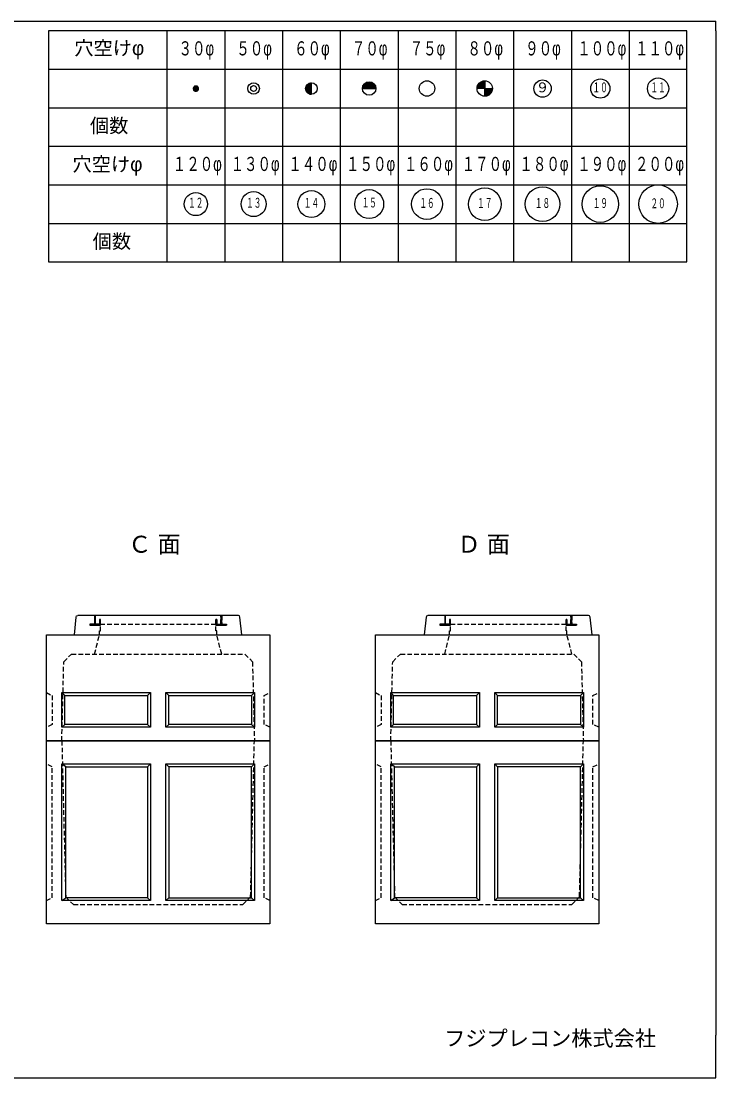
# Model space of a CAD drawing. Units: millimetres, scale not verified. Extents: x -3704 to 3796, y -2790 to 2696.
# Drawn here: x 189 to 3796, y -2790 to 2696 of the extents above; entities that cross this region are included whole.
import ezdxf
from ezdxf.enums import TextEntityAlignment as Align

# ---------------------------------------------------------------- set-up
doc = ezdxf.new("R2010")
doc.units = ezdxf.units.MM
doc.header["$LTSCALE"] = 20
doc.linetypes.add('DASHED1', pattern=[1.8, 1.2, -0.6])
doc.layers.add('0-0_レイヤ_1', color=7, linetype='Continuous')
doc.styles.add('HG丸ｺﾞｼｯｸM-PRO', font='')
doc.styles.add('ＭＳ ゴシック', font='')
doc.styles.get('HG丸ｺﾞｼｯｸM-PRO').set_extended_font_data('HG丸ｺﾞｼｯｸM-PRO')
doc.styles.get('ＭＳ ゴシック').set_extended_font_data('MS Gothic')

msp = doc.modelspace()

# ---------------------------------------------------------------- linework, layer by layer
at = {"layer": '0-0_レイヤ_1'}
for p, q in [((3795.88, 2646.47), (3795.88, 2696.47)), ((945.88, 2646.47), (945.88, 1446.47)), ((1245.88, 2646.47), (1245.88, 1446.47)), ((1545.88, 2646.47), (1545.88, 1446.47)), ((1845.88, 2646.47), (1845.88, 1446.47)), ((2145.88, 2646.47), (2145.88, 1446.47)), ((2445.88, 2646.47), (2445.88, 1446.47)), ((2745.88, 2646.47), (2745.88, 1446.47)), ((3045.88, 2646.47), (3045.88, 1446.47)), ((3345.88, 2646.47), (3345.88, 1446.47)), ((3795.88, 2646.47), (3795.88, -2568.82)), ((331.45, 2446.47), (945.88, 2446.47)), ((945.88, 2446.47), (3645.88, 2446.47)), ((1089.41, 2360), (1102.36, 2360)), ((1669.11, 2360), (1695.88, 2360)), ((1670.21, 2362), (1695.88, 2362)), ((1671.54, 2364), (1695.88, 2364)), ((1673.11, 2366), (1695.88, 2366)), ((1674.99, 2368), (1695.88, 2368)), ((1677.27, 2370), (1695.88, 2370)), ((1680.13, 2372), (1695.88, 2372)), ((1683.96, 2374), (1695.88, 2374)), ((1690.59, 2376), (1695.88, 2376)), ((1695.88, 2316.47), (1695.88, 2376.47)), ((1963.6, 2360), (2028.16, 2360)), ((1964.52, 2362), (2027.25, 2362)), ((1965.59, 2364), (2026.18, 2364)), ((1966.84, 2366), (2024.93, 2366)), ((1968.29, 2368), (2023.48, 2368)), ((1969.97, 2370), (2021.79, 2370)), ((1971.94, 2372), (2019.82, 2372)), ((1974.27, 2374), (2017.5, 2374)), ((1977.09, 2376), (2014.67, 2376)), ((1980.69, 2378), (2011.08, 2378)), ((1985.84, 2380), (2005.92, 2380)), ((2558.24, 2360), (2595.88, 2360)), ((2559.02, 2362), (2595.88, 2362)), ((2559.93, 2364), (2595.88, 2364)), ((2560.97, 2366), (2595.88, 2366)), ((2562.17, 2368), (2595.88, 2368)), ((2563.53, 2370), (2595.88, 2370)), ((2565.09, 2372), (2595.88, 2372)), ((2566.86, 2374), (2595.88, 2374)), ((2568.9, 2376), (2595.88, 2376)), ((2571.27, 2378), (2595.88, 2378)), ((2574.07, 2380), (2595.88, 2380)), ((2577.51, 2382), (2595.88, 2382)), ((2582.04, 2384), (2595.88, 2384)), ((2589.76, 2386), (2595.88, 2386)), ((1080.89, 2346), (1110.87, 2346)), ((1080.96, 2348), (1110.8, 2348)), ((1081.09, 2344), (1110.68, 2344)), ((1081.3, 2350), (1110.46, 2350)), ((1081.56, 2342), (1110.2, 2342)), ((1081.94, 2352), (1109.83, 2352)), ((1082.35, 2340), (1109.41, 2340)), ((1082.91, 2354), (1108.86, 2354)), ((1083.5, 2338), (1108.26, 2338)), ((1084.3, 2356), (1107.47, 2356)), ((1085.14, 2336), (1106.62, 2336)), ((1086.29, 2358), (1105.48, 2358)), ((1087.55, 2334), (1104.22, 2334)), ((1091.93, 2332), (1099.83, 2332)), ((1665.89, 2346), (1695.88, 2346)), ((1665.92, 2348), (1695.88, 2348)), ((1665.98, 2344), (1695.88, 2344)), ((1666.09, 2350), (1695.88, 2350)), ((1666.22, 2342), (1695.88, 2342)), ((1666.4, 2352), (1695.88, 2352)), ((1666.59, 2340), (1695.88, 2340)), ((1666.84, 2354), (1695.88, 2354)), ((1667.1, 2338), (1695.88, 2338)), ((1667.44, 2356), (1695.88, 2356)), ((1667.77, 2336), (1695.88, 2336)), ((1668.19, 2358), (1695.88, 2358)), ((1668.6, 2334), (1695.88, 2334)), ((1669.6, 2332), (1695.88, 2332)), ((1670.81, 2330), (1695.88, 2330)), ((1672.24, 2328), (1695.88, 2328)), ((1673.95, 2326), (1695.88, 2326)), ((1676.01, 2324), (1695.88, 2324)), ((1678.53, 2322), (1695.88, 2322)), ((1681.76, 2320), (1695.88, 2320)), ((1686.43, 2318), (1695.88, 2318)), ((1960.88, 2346.47), (2030.88, 2346.47)), ((1960.92, 2348), (2030.85, 2348)), ((1961.06, 2350), (2030.7, 2350)), ((1961.32, 2352), (2030.44, 2352)), ((1961.7, 2354), (2030.06, 2354)), ((1962.2, 2356), (2029.56, 2356)), ((1962.84, 2358), (2028.93, 2358)), ((2555.91, 2348), (2595.88, 2348)), ((2556.04, 2350), (2595.88, 2350)), ((2556.27, 2352), (2595.88, 2352)), ((2556.6, 2354), (2595.88, 2354)), ((2557.03, 2356), (2595.88, 2356)), ((2557.58, 2358), (2595.88, 2358)), ((2595.88, 2346), (2635.88, 2346)), ((2595.88, 2344), (2635.81, 2344)), ((2595.88, 2342), (2635.63, 2342)), ((2595.88, 2340), (2635.36, 2340)), ((2595.88, 2338), (2634.98, 2338)), ((2595.88, 2336), (2634.49, 2336)), ((2595.88, 2334), (2633.89, 2334)), ((2595.88, 2332), (2633.17, 2332)), ((2595.88, 2330), (2632.33, 2330)), ((2595.88, 2328), (2631.36, 2328)), ((2595.88, 2326), (2630.25, 2326)), ((2595.88, 2324), (2628.97, 2324)), ((2595.88, 2322), (2627.52, 2322)), ((2595.88, 2320), (2625.87, 2320)), ((2595.88, 2318), (2623.98, 2318)), ((2595.88, 2316), (2621.8, 2316)), ((2595.88, 2314), (2619.24, 2314)), ((2595.88, 2312), (2616.17, 2312)), ((2595.88, 2310), (2612.31, 2310)), ((2595.88, 2308), (2606.84, 2308)), ((331.45, 2246.47), (945.88, 2246.47)), ((945.88, 2246.47), (3645.88, 2246.47)), ((331.45, 2046.47), (945.88, 2046.47)), ((945.88, 2046.47), (3645.88, 2046.47)), ((331.45, 1846.47), (945.88, 1846.47)), ((945.88, 1846.47), (3645.88, 1846.47)), ((331.45, 1646.47), (945.88, 1646.47)), ((945.88, 1646.47), (3645.88, 1646.47)), ((464.88, -490), (474.88, -397.5)), ((1317.38, -390), (482.38, -390)), ((544.88, -435), (544.88, -440)), ((594.88, -435), (544.88, -435)), ((544.88, -436), (594.88, -436)), ((544.88, -438), (594.88, -438)), ((569.88, -390), (569.88, -435)), ((574.88, -390), (569.88, -390)), ((569.88, -392), (574.88, -392)), ((569.88, -394), (574.88, -394)), ((569.88, -396), (574.88, -396)), ((569.88, -398), (574.88, -398)), ((569.88, -400), (574.88, -400)), ((569.88, -402), (574.88, -402)), ((569.88, -404), (574.88, -404)), ((569.88, -406), (574.88, -406)), ((569.88, -408), (574.88, -408)), ((569.88, -410), (574.88, -410)), ((569.88, -412), (574.88, -412)), ((569.88, -414), (574.88, -414)), ((569.88, -416), (574.88, -416)), ((569.88, -418), (574.88, -418)), ((569.88, -420), (574.88, -420)), ((569.88, -422), (574.88, -422)), ((569.88, -424), (574.88, -424)), ((569.88, -426), (574.88, -426)), ((569.88, -428), (574.88, -428)), ((569.88, -430), (574.88, -430)), ((569.88, -432), (574.88, -432)), ((569.88, -434), (574.88, -434)), ((574.88, -435), (574.88, -390)), ((594.88, -410), (599.88, -410)), ((594.88, -410), (594.88, -440)), ((599.88, -410), (594.88, -410)), ((594.88, -412), (599.88, -412)), ((594.88, -414), (599.88, -414)), ((594.88, -416), (599.88, -416)), ((594.88, -418), (599.88, -418)), ((594.88, -420), (599.88, -420)), ((594.88, -422), (599.88, -422)), ((594.88, -424), (599.88, -424)), ((594.88, -426), (599.88, -426)), ((594.88, -428), (599.88, -428)), ((594.88, -430), (599.88, -430)), ((594.88, -432), (599.88, -432)), ((594.88, -434), (599.88, -434)), ((594.88, -436), (599.88, -436)), ((594.88, -438), (599.88, -438)), ((599.88, -440), (599.88, -410)), ((1199.88, -410), (1199.88, -435)), ((1204.88, -410), (1199.88, -410)), ((1199.88, -412), (1204.88, -412)), ((1199.88, -414), (1204.88, -414)), ((1199.88, -416), (1204.88, -416)), ((1199.88, -418), (1204.88, -418)), ((1199.88, -420), (1204.88, -420)), ((1199.88, -422), (1204.88, -422)), ((1199.88, -424), (1204.88, -424)), ((1199.88, -426), (1204.88, -426)), ((1199.88, -428), (1204.88, -428)), ((1199.88, -430), (1204.88, -430)), ((1199.88, -432), (1204.88, -432)), ((1199.88, -434), (1204.88, -434)), ((1199.88, -440), (1199.88, -435)), ((1199.88, -435), (1254.88, -435)), ((1199.88, -435), (1204.88, -435)), ((1199.88, -436), (1254.88, -436)), ((1199.88, -438), (1254.88, -438)), ((1204.88, -435), (1204.88, -410)), ((1224.88, -390), (1224.88, -435)), ((1229.88, -390), (1224.88, -390)), ((1224.88, -392), (1229.88, -392)), ((1224.88, -394), (1229.88, -394)), ((1224.88, -396), (1229.88, -396)), ((1224.88, -398), (1229.88, -398)), ((1224.88, -400), (1229.88, -400)), ((1224.88, -402), (1229.88, -402)), ((1224.88, -404), (1229.88, -404)), ((1224.88, -406), (1229.88, -406)), ((1224.88, -408), (1229.88, -408)), ((1224.88, -410), (1229.88, -410)), ((1224.88, -412), (1229.88, -412)), ((1224.88, -414), (1229.88, -414)), ((1224.88, -416), (1229.88, -416)), ((1224.88, -418), (1229.88, -418)), ((1224.88, -420), (1229.88, -420)), ((1224.88, -422), (1229.88, -422)), ((1224.88, -424), (1229.88, -424)), ((1224.88, -426), (1229.88, -426)), ((1224.88, -428), (1229.88, -428)), ((1224.88, -430), (1229.88, -430)), ((1224.88, -432), (1229.88, -432)), ((1224.88, -434), (1229.88, -434)), ((1224.88, -435), (1229.88, -435)), ((1229.88, -435), (1229.88, -390)), ((1254.88, -435), (1254.88, -440)), ((1334.88, -490), (1324.88, -397.5)), ((2282.88, -490), (2292.88, -397.5)), ((3135.38, -390), (2300.38, -390)), ((2362.88, -435), (2362.88, -440)), ((2412.88, -435), (2362.88, -435)), ((2362.88, -436), (2412.88, -436)), ((2362.88, -438), (2412.88, -438)), ((2387.88, -390), (2387.88, -435)), ((2392.88, -390), (2387.88, -390)), ((2387.88, -392), (2392.88, -392)), ((2387.88, -394), (2392.88, -394)), ((2387.88, -396), (2392.88, -396)), ((2387.88, -398), (2392.88, -398)), ((2387.88, -400), (2392.88, -400)), ((2387.88, -402), (2392.88, -402)), ((2387.88, -404), (2392.88, -404)), ((2387.88, -406), (2392.88, -406)), ((2387.88, -408), (2392.88, -408)), ((2387.88, -410), (2392.88, -410)), ((2387.88, -412), (2392.88, -412)), ((2387.88, -414), (2392.88, -414)), ((2387.88, -416), (2392.88, -416)), ((2387.88, -418), (2392.88, -418)), ((2387.88, -420), (2392.88, -420)), ((2387.88, -422), (2392.88, -422)), ((2387.88, -424), (2392.88, -424)), ((2387.88, -426), (2392.88, -426)), ((2387.88, -428), (2392.88, -428)), ((2387.88, -430), (2392.88, -430)), ((2387.88, -432), (2392.88, -432)), ((2387.88, -434), (2392.88, -434)), ((2392.88, -435), (2392.88, -390)), ((2412.88, -410), (2417.88, -410)), ((2412.88, -410), (2412.88, -440)), ((2417.88, -410), (2412.88, -410)), ((2412.88, -412), (2417.88, -412)), ((2412.88, -414), (2417.88, -414)), ((2412.88, -416), (2417.88, -416)), ((2412.88, -418), (2417.88, -418)), ((2412.88, -420), (2417.88, -420)), ((2412.88, -422), (2417.88, -422)), ((2412.88, -424), (2417.88, -424)), ((2412.88, -426), (2417.88, -426)), ((2412.88, -428), (2417.88, -428)), ((2412.88, -430), (2417.88, -430)), ((2412.88, -432), (2417.88, -432)), ((2412.88, -434), (2417.88, -434)), ((2412.88, -436), (2417.88, -436)), ((2412.88, -438), (2417.88, -438)), ((2417.88, -440), (2417.88, -410)), ((3017.88, -410), (3017.88, -435)), ((3022.88, -410), (3017.88, -410)), ((3017.88, -412), (3022.88, -412)), ((3017.88, -414), (3022.88, -414)), ((3017.88, -416), (3022.88, -416)), ((3017.88, -418), (3022.88, -418)), ((3017.88, -420), (3022.88, -420)), ((3017.88, -422), (3022.88, -422)), ((3017.88, -424), (3022.88, -424)), ((3017.88, -426), (3022.88, -426)), ((3017.88, -428), (3022.88, -428)), ((3017.88, -430), (3022.88, -430)), ((3017.88, -432), (3022.88, -432)), ((3017.88, -434), (3022.88, -434)), ((3017.88, -440), (3017.88, -435)), ((3017.88, -435), (3072.88, -435)), ((3017.88, -435), (3022.88, -435)), ((3017.88, -436), (3072.88, -436)), ((3017.88, -438), (3072.88, -438)), ((3022.88, -435), (3022.88, -410)), ((3042.88, -390), (3042.88, -435)), ((3047.88, -390), (3042.88, -390)), ((3042.88, -392), (3047.88, -392)), ((3042.88, -394), (3047.88, -394)), ((3042.88, -396), (3047.88, -396)), ((3042.88, -398), (3047.88, -398)), ((3042.88, -400), (3047.88, -400)), ((3042.88, -402), (3047.88, -402)), ((3042.88, -404), (3047.88, -404)), ((3042.88, -406), (3047.88, -406)), ((3042.88, -408), (3047.88, -408)), ((3042.88, -410), (3047.88, -410)), ((3042.88, -412), (3047.88, -412)), ((3042.88, -414), (3047.88, -414)), ((3042.88, -416), (3047.88, -416)), ((3042.88, -418), (3047.88, -418)), ((3042.88, -420), (3047.88, -420)), ((3042.88, -422), (3047.88, -422)), ((3042.88, -424), (3047.88, -424)), ((3042.88, -426), (3047.88, -426)), ((3042.88, -428), (3047.88, -428)), ((3042.88, -430), (3047.88, -430)), ((3042.88, -432), (3047.88, -432)), ((3042.88, -434), (3047.88, -434)), ((3042.88, -435), (3047.88, -435)), ((3047.88, -435), (3047.88, -390)), ((3072.88, -435), (3072.88, -440)), ((3152.88, -490), (3142.88, -397.5)), ((544.88, -440), (594.88, -440)), ((544.88, -440), (594.88, -440)), ((594.88, -440), (599.88, -440)), ((594.88, -440), (599.88, -440)), ((1199.88, -440), (1254.88, -440)), ((1254.88, -440), (1199.88, -440)), ((2362.88, -440), (2412.88, -440)), ((2362.88, -440), (2412.88, -440)), ((2412.88, -440), (2417.88, -440)), ((2412.88, -440), (2417.88, -440)), ((3017.88, -440), (3072.88, -440)), ((3072.88, -440), (3017.88, -440)), ((414.88, -805), (399.88, -790)), ((844.88, -805), (859.88, -790)), ((939.88, -790), (954.88, -805)), ((1399.88, -790), (1384.88, -805)), ((2122.88, -805), (2107.88, -790)), ((2552.88, -805), (2567.88, -790)), ((2647.88, -790), (2662.88, -805)), ((3107.88, -790), (3092.88, -805)), ((859.88, -970), (844.88, -955)), ((1399.88, -970), (1384.88, -955)), ((2567.88, -970), (2552.88, -955)), ((3107.88, -970), (3092.88, -955)), ((319.88, -1040), (1479.88, -1040)), ((2027.88, -1040), (3187.88, -1040)), ((419.88, -1175), (399.88, -1160)), ((844.88, -1175), (859.88, -1160)), ((954.88, -1175), (939.88, -1160)), ((1384.88, -1175), (1399.88, -1160)), ((2127.88, -1175), (2107.88, -1160)), ((2552.88, -1175), (2567.88, -1160)), ((2662.88, -1175), (2647.88, -1160)), ((3092.88, -1175), (3107.88, -1160)), ((859.88, -1870), (844.88, -1855)), ((1399.88, -1870), (1384.88, -1855)), ((2567.88, -1870), (2552.88, -1855)), ((3107.88, -1870), (3092.88, -1855)), ((3795.88, -2740.32), (3795.88, -2568.82))]:
    msp.add_line(p, q, dxfattribs=at)
at = {"layer": '0-0_レイヤ_1', "linetype": 'DASHED1'}
for p, q in [((544.88, -435), (544.88, -440)), ((569.88, -435), (544.88, -435)), ((569.88, -390), (569.88, -435)), ((574.88, -390), (569.88, -390)), ((574.88, -435), (574.88, -390)), ((594.88, -435), (574.88, -435)), ((594.88, -410), (594.88, -435)), ((599.88, -410), (594.88, -410)), ((599.88, -470), (599.88, -410)), ((599.88, -435), (1199.88, -435)), ((1199.88, -410), (1204.88, -410)), ((1199.88, -470), (1199.88, -410)), ((1204.88, -410), (1204.88, -435)), ((1204.88, -435), (1224.88, -435)), ((1224.88, -390), (1229.88, -390)), ((1224.88, -435), (1224.88, -390)), ((1229.88, -390), (1229.88, -435)), ((1229.88, -435), (1254.88, -435)), ((1254.88, -435), (1254.88, -440)), ((2362.88, -435), (2362.88, -440)), ((2387.88, -435), (2362.88, -435)), ((2387.88, -390), (2387.88, -435)), ((2392.88, -390), (2387.88, -390)), ((2392.88, -435), (2392.88, -390)), ((2412.88, -435), (2392.88, -435)), ((2412.88, -410), (2412.88, -435)), ((2417.88, -410), (2412.88, -410)), ((2417.88, -470), (2417.88, -410)), ((2417.88, -435), (3017.88, -435)), ((3017.88, -410), (3022.88, -410)), ((3017.88, -470), (3017.88, -410)), ((3022.88, -410), (3022.88, -435)), ((3022.88, -435), (3042.88, -435)), ((3042.88, -390), (3047.88, -390)), ((3042.88, -435), (3042.88, -390)), ((3047.88, -390), (3047.88, -435)), ((3047.88, -435), (3072.88, -435)), ((3072.88, -435), (3072.88, -440)), ((544.88, -440), (599.88, -440)), ((569.88, -590), (594.88, -490)), ((594.88, -470), (599.88, -470)), ((594.88, -490), (594.88, -470)), ((1254.88, -440), (1199.88, -440)), ((1204.88, -470), (1199.88, -470)), ((1204.88, -490), (1204.88, -470)), ((1229.88, -590), (1204.88, -490)), ((2362.88, -440), (2417.88, -440)), ((2387.88, -590), (2412.88, -490)), ((2412.88, -470), (2417.88, -470)), ((2412.88, -490), (2412.88, -470)), ((3072.88, -440), (3017.88, -440)), ((3022.88, -470), (3017.88, -470)), ((3022.88, -490), (3022.88, -470)), ((3047.88, -590), (3022.88, -490))]:
    msp.add_line(p, q, dxfattribs=at)
at = {"layer": '0-0_レイヤ_1'}
for points in [[(-3532.94, 2696.47), (3545.88, 2696.47), (3795.88, 2696.47)], [(945.88, 2646.47), (331.45, 2646.47), (331.45, 1446.47), (945.88, 1446.47)], [(945.88, 1446.47), (3645.88, 1446.47), (3645.88, 2646.47), (945.88, 2646.47)], [(2595.88, 2386.47), (2595.88, 2346.47), (2555.88, 2346.47)], [(2595.88, 2306.47), (2595.88, 2346.47), (2635.88, 2346.47)], [(474.88, -397.5), (476.89, -392.18), (482.38, -390)], [(1324.88, -397.5), (1322.43, -391.85), (1317.38, -390)], [(2292.88, -397.5), (2294.89, -392.18), (2300.38, -390)], [(3142.88, -397.5), (3140.43, -391.85), (3135.38, -390)], [(399.88, -970), (414.88, -955), (414.88, -805), (844.88, -805), (844.88, -955), (414.88, -955)], [(939.88, -970), (939.88, -790), (1399.88, -790), (1399.88, -970), (939.88, -970), (954.88, -955), (954.88, -805), (1384.88, -805), (1384.88, -955), (954.88, -955)], [(2107.88, -970), (2122.88, -955), (2122.88, -805), (2552.88, -805), (2552.88, -955), (2122.88, -955)], [(2647.88, -970), (2647.88, -790), (3107.88, -790), (3107.88, -970), (2647.88, -970), (2662.88, -955), (2662.88, -805), (3092.88, -805), (3092.88, -955), (2662.88, -955)], [(399.88, -1870), (419.88, -1855), (419.88, -1175), (844.88, -1175), (844.88, -1855), (419.88, -1855)], [(939.88, -1870), (954.88, -1855), (1384.88, -1855), (1384.88, -1175), (954.88, -1175), (954.88, -1855)], [(2107.88, -1870), (2127.88, -1855), (2127.88, -1175), (2552.88, -1175), (2552.88, -1855), (2127.88, -1855)], [(2647.88, -1870), (2662.88, -1855), (3092.88, -1855), (3092.88, -1175), (2662.88, -1175), (2662.88, -1855)], [(-3532.94, -2790.32), (3545.88, -2790.32), (3795.88, -2790.32), (3795.88, -2740.32)]]:
    msp.add_lwpolyline(points, dxfattribs=at)
for points in [[(319.88, -1040), (319.88, -490), (1479.88, -490), (1479.88, -1040)], [(2027.88, -1040), (2027.88, -490), (3187.88, -490), (3187.88, -1040)], [(399.88, -970), (399.88, -790), (859.88, -790), (859.88, -970)], [(2107.88, -970), (2107.88, -790), (2567.88, -790), (2567.88, -970)], [(1479.88, -1990), (319.88, -1990), (319.88, -1040), (1479.88, -1040)], [(3187.88, -1990), (2027.88, -1990), (2027.88, -1040), (3187.88, -1040)], [(399.88, -1870), (399.88, -1160), (859.88, -1160), (859.88, -1870)], [(939.88, -1870), (939.88, -1160), (1399.88, -1160), (1399.88, -1870)], [(2107.88, -1870), (2107.88, -1160), (2567.88, -1160), (2567.88, -1870)], [(2647.88, -1870), (2647.88, -1160), (3107.88, -1160), (3107.88, -1870)]]:
    msp.add_lwpolyline(points, close=True, dxfattribs=at)
at = {"layer": '0-0_レイヤ_1', "linetype": 'DASHED1'}
for points in [[(399.88, -1040), (409.88, -630), (449.88, -590), (1349.88, -590), (1389.88, -630), (1399.88, -1040)], [(2107.88, -1040), (2117.88, -630), (2157.88, -590), (3057.88, -590), (3097.88, -630), (3107.88, -1040)], [(319.88, -790), (349.88, -805), (349.88, -955), (319.88, -970)], [(1479.88, -970), (1449.88, -955), (1449.88, -805), (1479.88, -790)], [(2027.88, -790), (2057.88, -805), (2057.88, -955), (2027.88, -970)], [(3187.88, -970), (3157.88, -955), (3157.88, -805), (3187.88, -790)], [(399.88, -1040), (419.88, -1850), (459.88, -1890), (1339.88, -1890), (1379.88, -1850), (1399.88, -1040)], [(2107.88, -1040), (2127.88, -1850), (2167.88, -1890), (3047.88, -1890), (3087.88, -1850), (3107.88, -1040)], [(319.88, -1870), (349.88, -1855), (349.88, -1175), (319.88, -1160)], [(1479.88, -1870), (1449.88, -1855), (1449.88, -1175), (1479.88, -1160)], [(2027.88, -1870), (2057.88, -1855), (2057.88, -1175), (2027.88, -1160)], [(3187.88, -1870), (3157.88, -1855), (3157.88, -1175), (3187.88, -1160)]]:
    msp.add_lwpolyline(points, dxfattribs=at)
at = {"layer": '0-0_レイヤ_1'}
for centre, radius in [((1395.88, 2346.47), 30), ((1395.88, 2346.47), 15), ((1695.88, 2346.47), 30), ((1995.88, 2346.47), 35), ((2295.88, 2346.47), 40), ((2595.88, 2346.47), 40), ((2895.88, 2346.47), 45), ((3195.88, 2346.47), 50), ((3495.88, 2346.47), 55), ((1395.88, 1746.47), 65), ((1695.88, 1746.47), 70), ((1995.88, 1746.47), 75), ((2295.88, 1746.47), 80), ((2595.88, 1746.47), 85), ((2895.88, 1746.47), 90), ((3195.88, 1746.47), 95), ((3495.88, 1746.47), 100), ((1095.88, 1746.47), 60)]:
    msp.add_circle(centre, radius, dxfattribs=at)

# ---------------------------------------------------------------- texts
for s, height, style, p in [('穴空けφ', 73.31, 'HG丸ｺﾞｼｯｸM-PRO', (464.21, 2498.28)), ('９', 51.32, 'HG丸ｺﾞｼｯｸM-PRO', (2860.89, 2311.57)), ('個数', 73.31, 'HG丸ｺﾞｼｯｸM-PRO', (545.73, 2095.35)), ('穴空けφ', 73.31, 'HG丸ｺﾞｼｯｸM-PRO', (454.89, 1895.05)), ('個数', 73.31, 'HG丸ｺﾞｼｯｸM-PRO', (559.7, 1494.45)), ('Ｃ 面', 87.98, 'HG丸ｺﾞｼｯｸM-PRO', (744.44, -90)), ('Ｄ 面', 87.98, 'HG丸ｺﾞｼｯｸM-PRO', (2453.8, -90)), ('フジプレコン株式会社', 80.65, 'ＭＳ ゴシック', (2385.06, -2649.21))]:
    msp.add_text(s, height=height, dxfattribs=dict(at, style=style)).set_placement(p, align=Align.BOTTOM_LEFT)
at = {"layer": '0-0_レイヤ_1', "style": 'HG丸ｺﾞｼｯｸM-PRO'}
for s, height, width, p in [('３０φ', 73.31, 0.7, (1005.88, 2496.47)), ('５０φ', 73.31, 0.7, (1305.88, 2496.47)), ('６０φ', 73.31, 0.7, (1605.88, 2496.47)), ('７０φ', 73.31, 0.7, (1905.88, 2496.47)), ('７５φ', 73.31, 0.7, (2205.88, 2496.47)), ('８０φ', 73.31, 0.7, (2505.88, 2496.47)), ('９０φ', 73.31, 0.7, (2805.88, 2496.47)), ('１００φ', 73.31, 0.7, (3075.88, 2496.47)), ('１１０φ', 73.31, 0.7, (3375.88, 2496.47)), ('１０', 51.32, 0.55, (3155.75, 2311.84)), ('１１', 51.32, 0.55, (3456.05, 2311.9)), ('１２０φ', 73.31, 0.7, (975.88, 1896.47)), ('１３０φ', 73.31, 0.7, (1275.88, 1896.47)), ('１４０φ', 73.31, 0.7, (1575.88, 1896.47)), ('１５０φ', 73.31, 0.7, (1875.88, 1896.47)), ('１７０φ', 73.31, 0.7, (2475.88, 1896.47)), ('１８０φ', 73.31, 0.7, (2775.88, 1896.47)), ('１９０φ', 73.31, 0.7, (3075.88, 1896.47)), ('２００φ', 73.31, 0.7, (3375.88, 1896.47)), ('１２', 51.32, 0.55, (1055.5, 1712.62)), ('１３', 51.32, 0.55, (1357.09, 1712.33)), ('１４', 51.32, 0.55, (1656.44, 1711.81)), ('１５', 51.32, 0.55, (1956.61, 1713.44)), ('１６', 51.32, 0.55, (2256.14, 1711.64)), ('１７', 51.32, 0.55, (2556.54, 1711.06)), ('１８', 51.32, 0.55, (2856.32, 1711.06)), ('１９', 51.32, 0.55, (3156.36, 1711.02)), ('２０', 51.32, 0.55, (3456.18, 1709.76))]:
    msp.add_text(s, height=height, dxfattribs=dict(at, width=width)).set_placement(p, align=Align.BOTTOM_LEFT)
at = {"layer": '0-0_レイヤ_1', "style": 'HG丸ｺﾞｼｯｸM-PRO', "width": 0.7}
msp.add_text('１６０φ', height=73.31, rotation=0.001, dxfattribs=at).set_placement((2175.88, 1896.47), align=Align.BOTTOM_LEFT)

doc.saveas('drawing.dxf')
